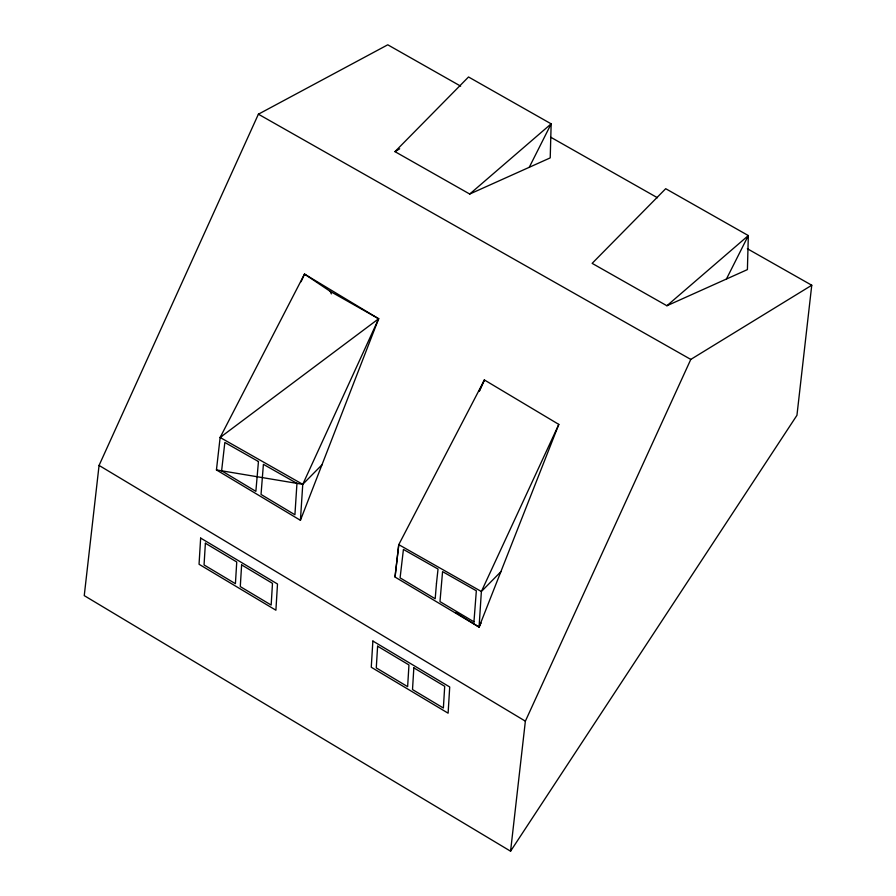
<?xml version="1.0" encoding="UTF-8"?>
<svg xmlns="http://www.w3.org/2000/svg" width="896" height="896" viewBox="0 0 896 896"><rect width="100%" height="100%" fill="white"/><g stroke="black" fill="none" stroke-linecap="round" stroke-linejoin="round"><path stroke-width="1.34" d="M300.418 520.307L302.758 484.344L378.661 318.752L304.506 274.075L220.136 437.472L216.44 469.93L300.418 520.307L378.661 318.752L330.21 291.368L304.506 274.075L301.067 281.736M473.95 621.835L476.336 590.789L442.568 571.637L439.981 601.608L474.264 622.014M460.656 86.139L387.766 44.8L258.395 114.195L99.064 465.427L84.246 595.627L510.574 851.2L796.947 415.296L811.754 285.242L747.365 248.73M395.08 576.923L398.765 544.645L484.411 379.96L558.813 424.402L479.069 627.088L394.979 577.024L398.765 544.645L481.376 591.517L479.069 627.088L455.638 612.427M510.574 851.2L525.37 721.157L690.794 359.419L811.754 285.242M480.726 622.832L479.069 627.088L480.894 623.202M558.813 424.402L481.387 591.506L501.021 571.558M529.245 167.317L551.152 123.85L468.53 76.978L394.968 151.637L469.728 194.04L550.222 157.886L551.152 123.85L469.728 194.04M726.421 279.026L748.328 235.57L665.706 188.698L592.144 263.357L666.904 305.749L747.41 269.606L748.328 235.57L666.904 305.749M322.034 464.755L302.758 484.344L220.136 437.472L222.051 435.523M220.136 437.472L378.661 318.752M394.968 151.637L399.672 148.803M216.44 469.93L302.758 484.344M550.558 137.122L657.462 197.747M258.395 114.195L690.794 359.419M99.064 465.427L525.37 721.157M330.21 291.368L331.352 293.899M200.648 538.07L199.046 564.267L275.901 610.21L277.502 584.013L200.648 538.07M205.386 543.234L204.053 564.939L235.413 583.688L236.746 561.982L205.386 543.234M241.618 564.894L240.285 586.6L271.163 605.058L272.485 583.352L241.618 564.894M372.87 641.032L371.258 667.24L448.112 713.182L449.714 686.974L372.87 641.032M377.608 646.195L376.275 667.901L407.635 686.65L408.957 664.944L377.608 646.195M413.84 667.856L412.507 689.562L443.374 708.019L444.707 686.314L413.84 667.856M296.957 483.37L294.918 514.763L261.038 494.446L263.402 464.33L296.957 483.37M258.451 461.53L255.864 491.344L221.614 470.792L224.84 442.456L258.451 461.53M436.475 583.363L435.187 598.752L400.098 577.864L403.424 549.427L438.032 569.061L436.475 583.363M484.411 379.96L479.226 391.339L484.411 379.96"/></g></svg>
